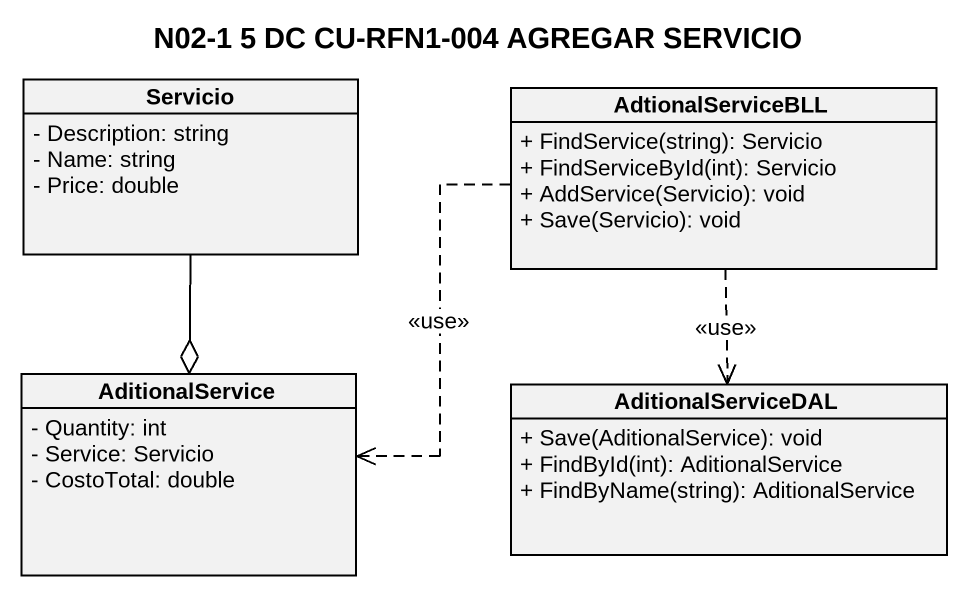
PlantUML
@startuml
title N02-1 5 DC CU-RFN1-004 AGREGAR SERVICIO
hide circle
hide empty members
skinparam classAttributeIconSize 0
class Servicio {
  - Description: string
  - Name: string
  - Price: double
}
class AdtionalServiceBLL {
  + FindService(string): Servicio
  + FindServiceById(int): Servicio
  + AddService(Servicio): void
  + Save(Servicio): void
}
class AditionalService {
  - Quantity: int
  - Service: Servicio
  - CostoTotal: double
}
class AditionalServiceDAL {
  + Save(AditionalService): void
  + FindById(int): AditionalService
  + FindByName(string): AditionalService
}
Servicio --o AditionalService
AdtionalServiceBLL .left.> AditionalService : <<use>>
AdtionalServiceBLL ..> AditionalServiceDAL : <<use>>
@enduml
